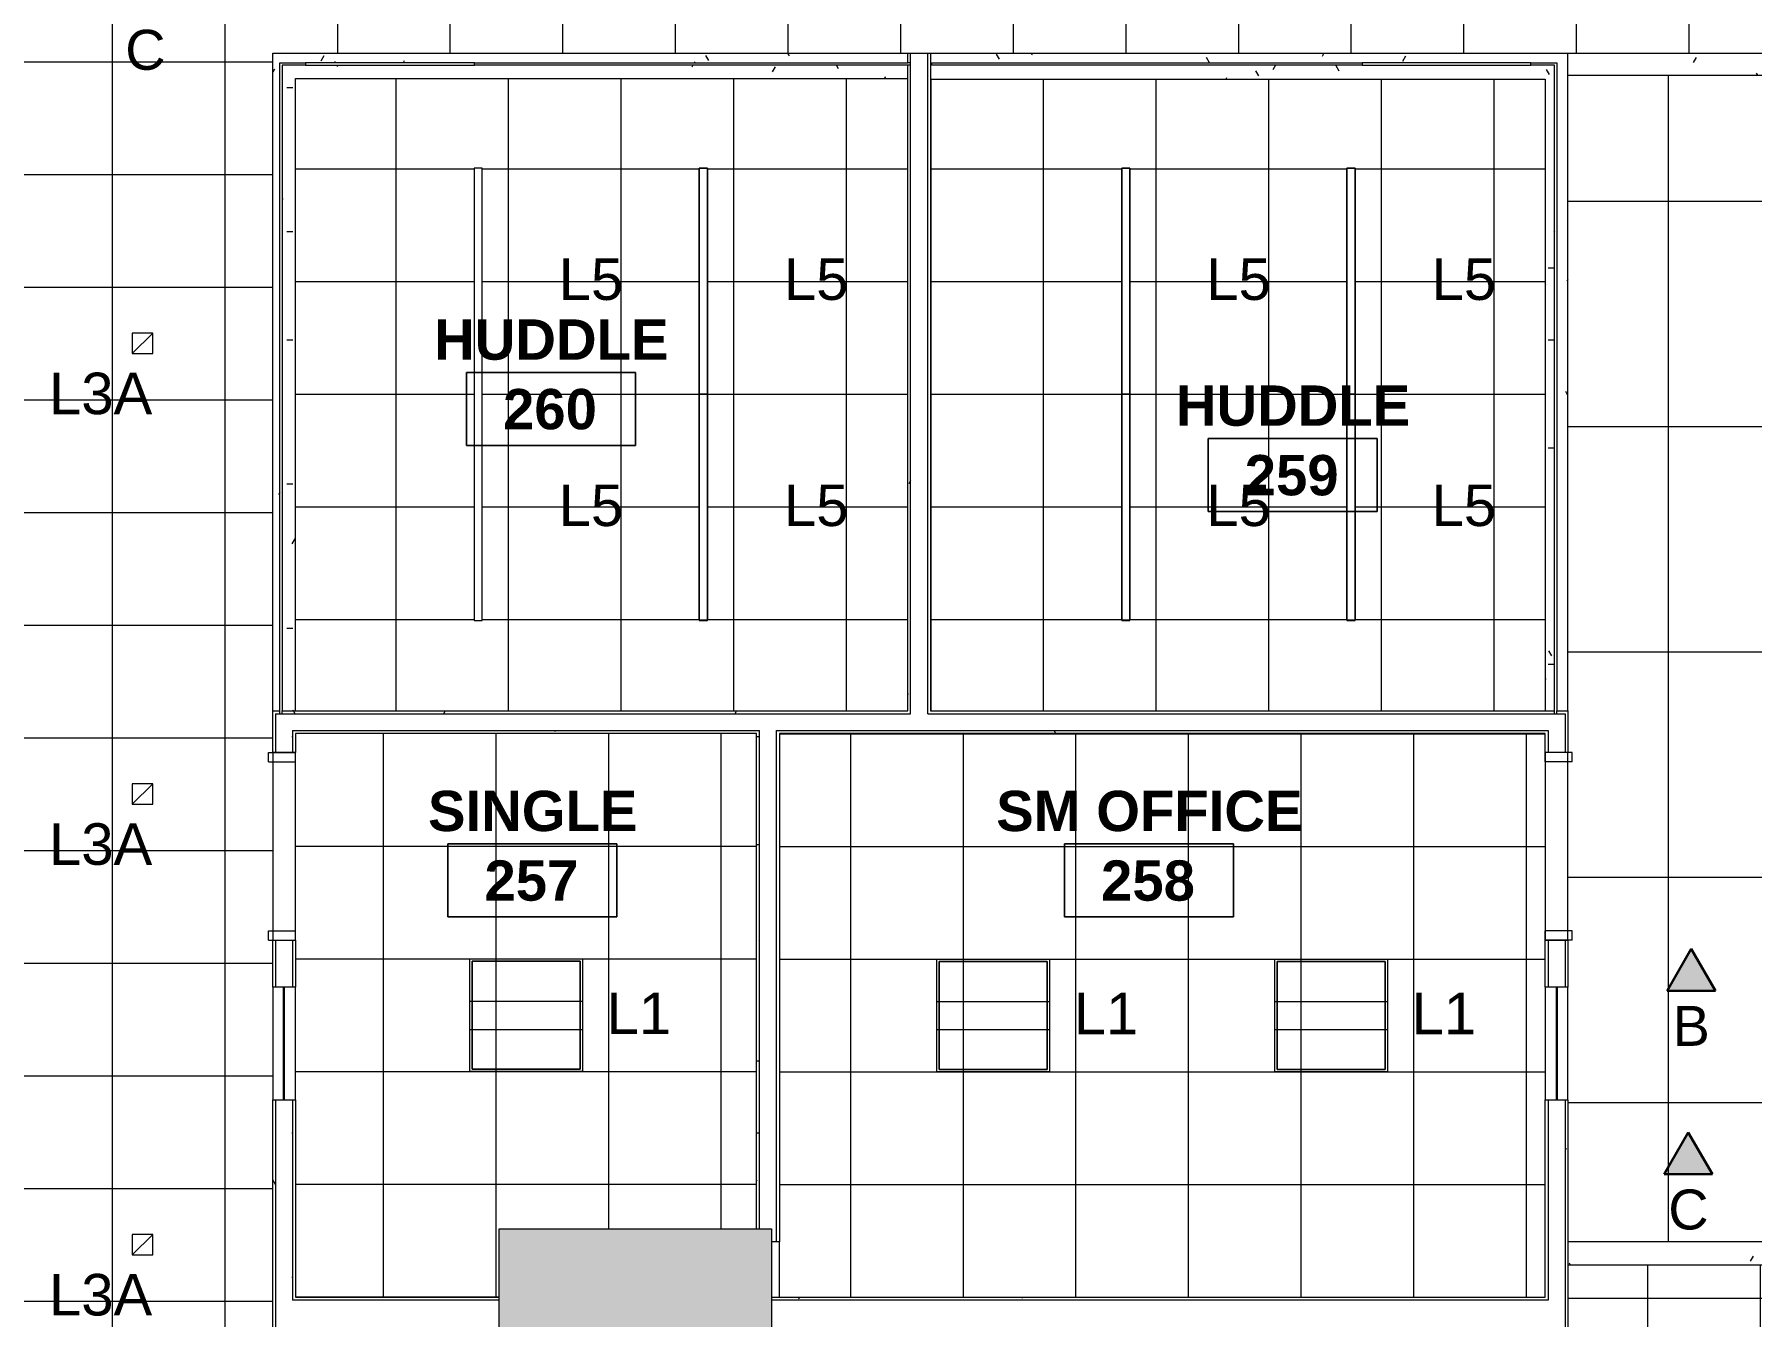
# Model space of a CAD drawing. Header units: inches. Extents: x -24 to 3083, y 122 to 13691.
# Drawn here: x 775.7 to 1141.6, y 12986.2 to 13259.3 of the extents above; entities that cross this region are included whole.
import ezdxf

# ---------------------------------------------------------------- set-up
doc = ezdxf.new("R2010")
doc.units = ezdxf.units.IN
doc.header["$MEASUREMENT"] = 0
for name, color, linetype, lineweight in [('X2$0$A-ANNO-NOTE', 131, 'Continuous', 9), ('X2$0$A-AREA-IDEN', 2, 'Continuous', 9), ('X2$0$A-CLNG', 13, 'Continuous', 13), ('X2$0$A-CLNG-PATT', 13, 'Continuous', 13), ('X2$0$A-DETL-GENF', 92, 'Continuous', 9), ('X2$0$A-DOOR', 31, 'Continuous', 13), ('X2$0$A-DOOR-FRAM', 31, 'Continuous', 20), ('X2$0$A-GLAZ', 151, 'Continuous', 13), ('X2$0$A-WALL', 113, 'Continuous', 13), ('X2$0$A-WALL-PATT', 111, 'Continuous', 13), ('X2$0$E-LITE-EQPM', 33, 'Continuous', 9), ('X2$0$E-LITE-EQPM-IDEN', 33, 'Continuous', 9), ('X2$0$I-WALL', 2, 'Continuous', 9), ('X2$0$S-COLS', 52, 'Continuous', 13)]:
    doc.layers.add(name, color=color, linetype=linetype, lineweight=lineweight)
doc.styles.add('X2$0$Arial_3', font='arial.ttf', dxfattribs={"height": 8.851796})
doc.styles.add('X2$0$Swis721 Lt BT', font='swissl.ttf', dxfattribs={"height": 8.514638})
doc.styles.add('X2$0$Swis721 Lt BT_B', font='', dxfattribs={"height": 8.583975})
doc.styles.get('X2$0$Swis721 Lt BT_B').set_extended_font_data('Swis721 Lt BT', bold=True)
pattern_1 = [(0, (0, 0), (30.72, 7.68), [1.267, -21.773, 1.267, -21.773, -122.88]), (0, (0, 0), (30.72, 7.68), [-46.08, 1.267, -44.813, 1.267, -21.773, -53.76]), (0, (0, 0), (30.72, 7.68), [-115.2, 1.267, -14.093, 1.267, -37.133]), (120, (11.52, 3.84), (-22.0110751, 22.7643004), [1.267, -21.773, 1.267, -21.773, -122.88]), (120, (11.52, 3.84), (-22.0110751, 22.7643004), [-46.08, 1.267, -44.813, 1.267, -21.773, -53.76]), (120, (11.52, 3.84), (-22.0110751, 22.7643004), [-115.2, 1.267, -14.093, 1.267, -37.133]), (240, (15.36, 19.2), (-8.7089249, -30.4443004), [1.267, -21.773, 1.267, -21.773, -122.88]), (240, (15.36, 19.2), (-8.7089249, -30.4443004), [-46.08, 1.267, -44.813, 1.267, -21.773, -53.76]), (240, (15.36, 19.2), (-8.7089249, -30.4443004), [-115.2, 1.267, -14.093, 1.267, -37.133])]

# ---------------------------------------------------------------- blocks, each defined once
blk = doc.blocks.new('X2$0$Single Flush - OTJ_SOLIDFLUSH_ALUM-4900816-FIRST FLOOR')
at = {"layer": 'X2$0$A-DOOR-FRAM'}
for p, q in [((-20, -3.3125), (-20, 2.4375)), ((-20, 2.4375), (-18, 2.4375)), ((-18, -3.3125), (-18, 2.4375)), ((18.000004, -3.3125), (18.000004, 2.4375)), ((18.000004, 2.4375), (20.000004, 2.4375)), ((20.000004, -3.3125), (20.000004, 2.4375)), ((-20, -3.3125), (-18, -3.3125)), ((18.000004, -3.3125), (20.000004, -3.3125))]:
    blk.add_line(p, q, dxfattribs=at)
blk = doc.blocks.new('X2$0$Frameless opening with glazing - 24_ x 96_-4900874-FIRST FLOOR')
at = {"layer": 'X2$0$A-GLAZ', "lineweight": 30}
blk.add_line((-13.5, 0.0625), (10.5, 0.0625), dxfattribs=at)
blk = doc.blocks.new('X2$0$Single Flush - OTJ_SOLIDFLUSH_ALUM-4900275-FIRST FLOOR')
at = {"layer": 'X2$0$A-DOOR-FRAM'}
for p, q in [((-20, 3.3125), (-20, -2.4375)), ((-20, 3.3125), (-18, 3.3125)), ((-18, 3.3125), (-18, -2.4375)), ((18.000004, 3.3125), (18.000004, -2.4375)), ((18.000004, 3.3125), (20.000004, 3.3125)), ((20.000004, 3.3125), (20.000004, -2.4375)), ((-20, -2.4375), (-18, -2.4375)), ((18.000004, -2.4375), (20.000004, -2.4375))]:
    blk.add_line(p, q, dxfattribs=at)
blk = doc.blocks.new('X2$0$Lighting-Recessed-Axis-Sculpt - SCR-B4-300-80-35-F-4-4930933-FIRST FLOOR')
at = {"layer": 'X2$0$A-DETL-GENF'}
for p, q in [((-24.085, -0.875), (-24.085, 0.875)), ((-24.085, 0.875), (24.085, 0.875)), ((24.085, 0.875), (-24.085, 0.875)), ((-24.085, 0.875), (-24.085, -0.875)), ((24.085, 0.875), (24.085, -0.875)), ((24.085, -0.875), (24.085, 0.875)), ((24.085, -0.875), (-24.085, -0.875)), ((-24.085, -0.875), (24.085, -0.875))]:
    blk.add_line(p, q, dxfattribs=at)
blk = doc.blocks.new('X2$0$L-Ceiling Light - Linear Box - 2_x2_-4960925-FIRST FLOOR')
at = {"layer": 'X2$0$E-LITE-EQPM'}
for p, q in [((-12, -12), (-12, 12)), ((-12, 12), (12, 12)), ((-12, -12), (-12, 12)), ((-12, 12), (12, 12)), ((-11.5, -11.5), (-11.5, 11.5)), ((-11.5, 11.5), (11.5, 11.5)), ((11.5, 11.5), (-11.5, 11.5)), ((-11.5, 11.5), (-11.5, -11.5)), ((11.5, 11.5), (11.5, -11.5)), ((11.5, -11.5), (11.5, 11.5)), ((12, 12), (12, -12)), ((12, 12), (12, -12)), ((-12, 3), (12, 3)), ((-12, -3), (12, -3)), ((12, -12), (-12, -12)), ((12, -12), (-12, -12)), ((11.5, -11.5), (-11.5, -11.5)), ((-11.5, -11.5), (11.5, -11.5))]:
    blk.add_line(p, q, dxfattribs=at)
blk = doc.blocks.new('X2$0$Concrete-Rectangular-Column - 58_ X 34_-5105982-FIRST FLOOR')
at = {"layer": 'X2$0$S-COLS', "lineweight": 9}
blk.add_hatch(color=7, dxfattribs=at).paths.add_polyline_path([(-17, -24.13), (-17, -29), (17, -29), (17, 29), (-17, 29), (-17, -1.16)], flags=0)
at = {"layer": 'X2$0$S-COLS', "color": 8, "lineweight": 20}
for p, q in [((-17, 29), (17, 29)), ((-17, -29), (-17, 29)), ((17, 29), (17, -29)), ((17, -29), (-17, -29))]:
    blk.add_line(p, q, dxfattribs=at)
blk = doc.blocks.new('X2$0$L-Recessed Square Downlight - 4_  black trim-5264487-FIRST FLOOR')
at = {"layer": 'X2$0$E-LITE-EQPM'}
for p, q in [((-2.1875, -2.1875), (-2.1875, 2.1875)), ((-2.1875, 2.1875), (2.1875, 2.1875)), ((-2.1875, 2.1875), (2.1875, -2.1875)), ((2.1875, 2.1875), (2.1875, -2.1875)), ((2.1875, -2.1875), (-2.1875, -2.1875))]:
    blk.add_line(p, q, dxfattribs=at)
blk = doc.blocks.new('X2$0$Room Tag - Room Name and Number-3379422-FIRST FLOOR')
at = {"layer": 'X2$0$A-AREA-IDEN'}
for p, q in [((-0.1881, -0.1636), (-0.1881, -0.0018)), ((-0.1881, -0.0018), (0.1869, -0.0018)), ((0.1869, -0.0018), (-0.1881, -0.0018)), ((-0.1881, -0.0018), (-0.1881, -0.1636)), ((0.1869, -0.0018), (0.1869, -0.1636)), ((0.1869, -0.1636), (0.1869, -0.0018)), ((0.1869, -0.1636), (-0.1881, -0.1636)), ((-0.1881, -0.1636), (0.1869, -0.1636))]:
    blk.add_line(p, q, dxfattribs=at)
blk = doc.blocks.new('X2')
at = {"layer": 'X2$0$A-ANNO-NOTE'}
for points in [[(26065.21, 13055.59), (26070.35, 13064.53), (26075.52, 13055.6)], [(26064.6, 13016.48), (26069.74, 13025.42), (26074.91, 13016.49)]]:
    blk.add_hatch(color=256, dxfattribs=at).paths.add_polyline_path(points, flags=0)
at = {"layer": 'X2$0$A-CLNG-PATT'}
h = blk.add_hatch(dxfattribs=at)
h.set_pattern_fill('FP2_73', color=256, style=0, pattern_type=2)
h.set_pattern_definition([(0, (26592.307, 13061.43), (0, -24), []), (270, (26592.307, 13061.43), (-24, -1e-15), [])])
h.paths.add_polyline_path([(25723.63, 12447.98), (25768.07, 12447.98), (25768.07, 13255.29), (26343.35, 13255.29), (26343.35, 13255.48), (26472.06, 13255.48), (26472.06, 13324.11), (25712.26, 13324.11), (25712.26, 12447.98)], flags=0)
h = blk.add_hatch(dxfattribs=at)
h.set_pattern_fill('FP2_1', color=256, style=0, pattern_type=2)
h.set_pattern_definition(pattern_1)
h.paths.add_polyline_path([(25768.7, 13115.24), (25769.57, 13115.24), (25769.57, 13253.29), (25903.4, 13253.29), (25903.4, 13255.29), (25768.07, 13255.29), (25768.07, 13115.24)], flags=0)
h.paths.add_polyline_path([(25770.07, 13115.24), (25772.95, 13115.24), (25772.95, 13249.92), (25903.4, 13249.92), (25903.4, 13252.79), (25770.07, 13252.79), (25770.07, 13134.49)], flags=0)
h = blk.add_hatch(dxfattribs=at)
h.set_pattern_fill('FP2_1', color=256, style=0, pattern_type=2)
h.set_pattern_definition(pattern_1)
h.paths.add_polyline_path([(26043.47, 13115.24), (26044.1, 13115.24), (26044.1, 13255.29), (25908.27, 13255.29), (25908.27, 13249.79), (26039.22, 13249.79), (26039.22, 13115.24), (26041.22, 13115.24), (26041.22, 13252.79), (25908.52, 13252.79), (25908.52, 13253.29), (26041.72, 13253.29), (26041.72, 13115.24)], flags=0)
h = blk.add_hatch(dxfattribs=at)
h.set_pattern_fill('FP2_1', color=256, style=0, pattern_type=2)
h.set_pattern_definition(pattern_1)
h.paths.add_polyline_path([(26308.58, 13250.61), (26343.35, 13250.61), (26343.35, 13255.29), (26044.1, 13255.29), (26044.1, 13250.61), (26304.58, 13250.61)], flags=0)
h = blk.add_hatch(dxfattribs=at)
h.set_pattern_fill('FP2_31', color=256, style=0, pattern_type=2)
h.set_pattern_definition([(270, (25836.734, 13182.64), (-24, -1e-15), []), (180, (25836.734, 13182.64), (3e-15, 24), [])])
h.paths.add_polyline_path([(25812.73, 13115.24), (25903.4, 13115.24), (25903.4, 13249.92), (25772.95, 13249.92), (25772.95, 13115.24), (25810.98, 13115.24)], flags=0)
h.paths.add_polyline_path([(25812.73, 13134.49), (25810.98, 13134.49), (25810.98, 13230.83), (25812.73, 13230.83), (25812.73, 13148.41)], flags=0)
h.paths.add_polyline_path([(25858.98, 13134.49), (25858.98, 13230.83), (25860.73, 13230.83), (25860.73, 13134.49)], flags=0)
h = blk.add_hatch(dxfattribs=at)
h.set_pattern_fill('FP2_32', color=256, style=0, pattern_type=2)
h.set_pattern_definition([(90, (25974.747, 13182.64), (24, -1e-15), []), (0, (25974.747, 13182.64), (0, -24), [])])
h.paths.add_polyline_path([(25989.63, 13115.24), (26039.22, 13115.24), (26039.22, 13249.79), (25908.27, 13249.79), (25908.27, 13115.24), (25950.75, 13115.24)], flags=0)
h.paths.add_polyline_path([(25950.75, 13134.49), (25949, 13134.49), (25949, 13230.83), (25950.75, 13230.83), (25950.75, 13148.41)], flags=0)
h.paths.add_polyline_path([(25997, 13134.49), (25997, 13230.83), (25998.75, 13230.83), (25998.75, 13134.49)], flags=0)
h = blk.add_hatch(dxfattribs=at)
h.set_pattern_fill('FP2_57', color=256, style=0, pattern_type=2)
h.set_pattern_definition([(90, (26179.893, 13031.78), (24, -1e-15), []), (0, (26179.893, 13031.78), (0, -48), [])])
h.paths.add_polyline_path([(26312.85, 12999.11), (26334.32, 12999.11), (26334.32, 13002.11), (26337.85, 13002.11), (26337.85, 13004.95), (26339.85, 13004.95), (26339.85, 13009.11), (26343.35, 13009.11), (26343.35, 13250.61), (26044.1, 13250.61), (26044.1, 13002.11), (26119.35, 13002.11), (26119.35, 13000.11), (26304.35, 13000.11), (26304.35, 13008.86), (26307.85, 13008.86), (26307.85, 13006.78), (26308.58, 13006.78), (26308.58, 13000.11), (26312.85, 13000.11)], flags=0)
h.paths.add_polyline_path([(26275.89, 13033.91), (26275.89, 13221.66), (26280.92, 13221.66), (26280.92, 13033.91)], flags=0)
h.paths.add_polyline_path([(26107.89, 13033.91), (26102.86, 13033.91), (26102.86, 13221.66), (26107.89, 13221.66), (26107.89, 13039.95)], flags=0)
h = blk.add_hatch(dxfattribs=at)
h.set_pattern_fill('FP2_8', color=256, style=0, pattern_type=2)
h.set_pattern_definition([(90, (25858.057, 12990.36), (24, -1e-15), []), (0, (25858.057, 12990.36), (0, -24), [])])
h.paths.add_polyline_path([(25816.35, 12990.28), (25816.35, 13004.86), (25871.17, 13004.86), (25871.17, 13110.36), (25772.95, 13110.36), (25772.95, 12990.28), (25815.81, 12990.28)], flags=0)
h = blk.add_hatch(dxfattribs=at)
h.set_pattern_fill('FP2_7', color=256, style=0, pattern_type=2)
h.set_pattern_definition([(0, (25957.633, 13038.322), (0, -24), []), (270, (25957.633, 13038.322), (-24, -1e-15), [])])
h.paths.add_polyline_path([(26039.22, 12990.28), (26039.22, 13110.36), (25876.04, 13110.36), (25876.04, 12990.28), (25989.63, 12990.28)], flags=0)
h = blk.add_hatch(dxfattribs=at)
h.set_pattern_fill('FP2_1', color=256, style=0, pattern_type=2)
h.set_pattern_definition(pattern_1)
h.paths.add_polyline_path([(26076.54, 12997.11), (26090.35, 12997.11), (26090.35, 13002.11), (26044.1, 13002.11), (26044.1, 12997.11)], flags=0)
h = blk.add_hatch(dxfattribs=at)
h.set_pattern_fill('FP2_56', color=256, style=0, pattern_type=2)
h.set_pattern_definition([(90, (26199.507, 12918.103), (24, -1e-15), []), (0, (26199.507, 12918.103), (0, -24), [])])
h.paths.add_polyline_path([(26044.1, 12544.79), (26089.37, 12551.21), (26089.37, 12641.23), (26089.3, 12641.23), (26089.31, 12665.23), (26090.35, 12665.23), (26090.35, 12997.11), (26044.1, 12997.11), (26044.1, 12558.53)], flags=0)
at = {"layer": 'X2$0$A-WALL-PATT', "lineweight": 9}
h = blk.add_hatch(dxfattribs=at)
h.set_pattern_fill('FP2_1', color=256, style=0, pattern_type=2)
h.set_pattern_definition(pattern_1)
h.paths.add_polyline_path([(25904.02, 13115.24), (25904.02, 13252.79), (25903.4, 13252.79), (25903.4, 13115.24)], flags=0)
h.paths.add_polyline_path([(25903.4, 13253.29), (25904.02, 13253.3), (25904.02, 13255.29), (25903.4, 13255.29)], flags=0)
h = blk.add_hatch(dxfattribs=at)
h.set_pattern_fill('FP2_1', color=256, style=0, pattern_type=2)
h.set_pattern_definition(pattern_1)
h.paths.add_polyline_path([(25908.27, 13115.24), (25908.27, 13255.29), (25907.65, 13255.29), (25907.65, 13115.24)], flags=0)
h = blk.add_hatch(dxfattribs=at)
h.set_pattern_fill('FP2_1', color=256, style=0, pattern_type=2)
h.set_pattern_definition(pattern_1)
h.paths.add_polyline_path([(25998.75, 13114.61), (26041.22, 13114.61), (26041.22, 13115.24), (25907.65, 13115.24), (25907.65, 13114.61), (25997, 13114.61)], flags=0)
h.paths.add_polyline_path([(25769.57, 13114.61), (25769.57, 13115.24), (25768.07, 13115.24), (25768.07, 13114.61), (25768.7, 13114.61)], flags=0)
h.paths.add_polyline_path([(25770.07, 13114.61), (25904.02, 13114.61), (25904.02, 13115.24), (25770.07, 13115.24)], flags=0)
h.paths.add_polyline_path([(26041.72, 13114.61), (26043.47, 13114.61), (26043.47, 13115.24), (26041.72, 13115.24), (26041.72, 13114.69)], flags=0)
h = blk.add_hatch(dxfattribs=at)
h.set_pattern_fill('FP2_1', color=256, style=0, pattern_type=2)
h.set_pattern_definition(pattern_1)
h.paths.add_polyline_path([(25768.07, 12512.49), (25768.7, 12512.49), (25768.7, 12555.69), (25768.07, 12555.69), (25768.07, 12516.11)], flags=0)
h.paths.add_polyline_path([(25768.7, 12579.69), (25768.7, 12589.69), (25768.07, 12589.69), (25768.07, 12579.69)], flags=0)
h.paths.add_polyline_path([(25768.7, 12629.69), (25768.7, 12693.51), (25768.07, 12693.51), (25768.07, 12629.69)], flags=0)
h.paths.add_polyline_path([(25768.7, 12733.51), (25768.7, 12783.18), (25768.07, 12783.18), (25768.07, 12733.51)], flags=0)
h.paths.add_polyline_path([(25768.7, 12807.18), (25768.7, 12817.18), (25768.07, 12817.18), (25768.07, 12807.18)], flags=0)
h.paths.add_polyline_path([(25768.7, 12857.18), (25768.7, 12870.05), (25768.07, 12870.05), (25768.07, 12857.18)], flags=0)
h.paths.add_polyline_path([(25768.07, 12910.05), (25768.7, 12910.05), (25768.7, 12920.05), (25768.07, 12920.05), (25768.07, 12912.46)], flags=0)
h.paths.add_polyline_path([(25768.7, 12944.05), (25768.7, 13032.36), (25768.07, 13032.36), (25768.07, 12944.05)], flags=0)
h.paths.add_polyline_path([(25768.7, 13056.36), (25768.7, 13066.36), (25768.07, 13066.36), (25768.07, 13056.36)], flags=0)
h.paths.add_polyline_path([(25768.07, 13106.36), (25768.7, 13106.36), (25768.7, 13114.61), (25768.07, 13114.61), (25768.07, 13110.36)], flags=0)
h = blk.add_hatch(dxfattribs=at)
h.set_pattern_fill('FP2_1', color=256, style=0, pattern_type=2)
h.set_pattern_definition(pattern_1)
h.paths.add_polyline_path([(26043.47, 12539.75), (26044.1, 12539.84), (26044.1, 12657.51), (26043.47, 12657.51), (26043.47, 12539.78)], flags=0)
h.paths.add_polyline_path([(26043.47, 12681.51), (26044.1, 12681.51), (26044.1, 12691.51), (26043.47, 12691.51)], flags=0)
h.paths.add_polyline_path([(26043.47, 12731.51), (26044.1, 12731.51), (26044.1, 12783.18), (26043.47, 12783.18), (26043.47, 12735.5)], flags=0)
h.paths.add_polyline_path([(26043.47, 12807.18), (26044.1, 12807.18), (26044.1, 12817.18), (26043.47, 12817.18)], flags=0)
h.paths.add_polyline_path([(26043.47, 12857.18), (26044.1, 12857.18), (26044.1, 12870.05), (26043.47, 12870.05), (26043.47, 12860.71)], flags=0)
h.paths.add_polyline_path([(26044.1, 12910.05), (26044.1, 12920.05), (26043.47, 12920.05), (26043.47, 12910.05)], flags=0)
h.paths.add_polyline_path([(26044.1, 12944.05), (26044.1, 13032.36), (26043.47, 13032.36), (26043.47, 12944.05)], flags=0)
h.paths.add_polyline_path([(26044.1, 13056.36), (26044.1, 13066.36), (26043.47, 13066.36), (26043.47, 13056.36)], flags=0)
h.paths.add_polyline_path([(26044.1, 13106.36), (26044.1, 13115.24), (26043.47, 13115.24), (26043.47, 13106.36)], flags=0)
h = blk.add_hatch(dxfattribs=at)
h.set_pattern_fill('FP2_1', color=256, style=0, pattern_type=2)
h.set_pattern_definition(pattern_1)
h.paths.add_polyline_path([(25772.32, 13110.36), (25871.79, 13110.36), (25871.77, 13110.99), (25772.32, 13110.99)], flags=0)
h.paths.add_polyline_path([(26039.22, 13110.36), (26039.22, 13110.99), (25875.42, 13110.99), (25875.42, 13110.36), (25998.75, 13110.36)], flags=0)
h = blk.add_hatch(dxfattribs=at)
h.set_pattern_fill('FP2_1', color=256, style=0, pattern_type=2)
h.set_pattern_definition(pattern_1)
h.paths.add_polyline_path([(25772.32, 12516.74), (25772.95, 12516.74), (25772.95, 12555.69), (25772.32, 12555.69), (25772.32, 12516.74)], flags=0)
h.paths.add_polyline_path([(25772.95, 12579.69), (25772.95, 12589.69), (25772.32, 12589.69), (25772.32, 12579.69)], flags=0)
h.paths.add_polyline_path([(25772.95, 12629.69), (25772.95, 12637.86), (25772.32, 12637.86), (25772.32, 12629.69)], flags=0)
h.paths.add_polyline_path([(25772.95, 12641.48), (25772.95, 12693.51), (25772.32, 12693.51), (25772.32, 12641.48)], flags=0)
h.paths.add_polyline_path([(25772.32, 12733.51), (25772.95, 12733.51), (25772.95, 12738.13), (25772.32, 12738.13), (25772.32, 12735.5)], flags=0)
h.paths.add_polyline_path([(25772.32, 12741.76), (25772.95, 12741.76), (25772.95, 12783.18), (25772.32, 12783.18), (25772.32, 12742.38)], flags=0)
h.paths.add_polyline_path([(25772.32, 12807.18), (25772.95, 12807.18), (25772.95, 12817.18), (25772.32, 12817.18)], flags=0)
h.paths.add_polyline_path([(25772.32, 12857.18), (25772.95, 12857.18), (25772.95, 12861.8), (25772.32, 12861.8), (25772.32, 12861.18)], flags=0)
h.paths.add_polyline_path([(25772.32, 12865.43), (25772.95, 12865.43), (25772.95, 12870.05), (25772.32, 12870.05), (25772.32, 12865.43)], flags=0)
h.paths.add_polyline_path([(25772.95, 12910.05), (25772.95, 12920.05), (25772.32, 12920.05), (25772.32, 12910.05)], flags=0)
h.paths.add_polyline_path([(25772.32, 12944.05), (25772.95, 12944.05), (25772.95, 12986.03), (25772.32, 12986.03), (25772.32, 12971.1)], flags=0)
h.paths.add_polyline_path([(25772.95, 12989.66), (25772.95, 13032.36), (25772.32, 13032.36), (25772.32, 12989.66)], flags=0)
h.paths.add_polyline_path([(25772.32, 13056.36), (25772.95, 13056.36), (25772.95, 13066.36), (25772.32, 13066.36)], flags=0)
h.paths.add_polyline_path([(25772.32, 13106.36), (25772.95, 13106.36), (25772.95, 13110.36), (25772.32, 13110.36)], flags=0)
h = blk.add_hatch(dxfattribs=at)
h.set_pattern_fill('FP2_1', color=256, style=0, pattern_type=2)
h.set_pattern_definition(pattern_1)
h.paths.add_polyline_path([(25871.79, 13004.86), (25871.79, 13110.36), (25871.17, 13110.36), (25871.17, 13004.86)], flags=0)
h = blk.add_hatch(dxfattribs=at)
h.set_pattern_fill('FP2_1', color=256, style=0, pattern_type=2)
h.set_pattern_definition(pattern_1)
h.paths.add_polyline_path([(25876.04, 13002.07), (25876.04, 13110.36), (25875.42, 13110.36), (25875.42, 13002.07)], flags=0)
h = blk.add_hatch(dxfattribs=at)
h.set_pattern_fill('FP2_1', color=256, style=0, pattern_type=2)
h.set_pattern_definition(pattern_1)
h.paths.add_polyline_path([(26039.22, 12543.44), (26039.85, 12543.53), (26039.85, 12657.51), (26039.22, 12657.51), (26039.22, 12543.53)], flags=0)
h.paths.add_polyline_path([(26039.22, 12681.51), (26039.85, 12681.51), (26039.85, 12691.51), (26039.22, 12691.51)], flags=0)
h.paths.add_polyline_path([(26039.85, 12731.51), (26039.85, 12738.13), (26039.22, 12738.13), (26039.22, 12731.51)], flags=0)
h.paths.add_polyline_path([(26039.22, 12741.76), (26039.85, 12741.76), (26039.85, 12783.18), (26039.22, 12783.18), (26039.22, 12742.38)], flags=0)
h.paths.add_polyline_path([(26039.85, 12807.18), (26039.85, 12817.18), (26039.22, 12817.18), (26039.22, 12807.18)], flags=0)
h.paths.add_polyline_path([(26039.85, 12857.18), (26039.85, 12861.8), (26039.22, 12861.8), (26039.22, 12857.18)], flags=0)
h.paths.add_polyline_path([(26039.85, 12865.43), (26039.85, 12870.05), (26039.22, 12870.05), (26039.22, 12865.43)], flags=0)
h.paths.add_polyline_path([(26039.85, 12910.05), (26039.85, 12920.05), (26039.22, 12920.05), (26039.22, 12910.05)], flags=0)
h.paths.add_polyline_path([(26039.85, 12944.05), (26039.85, 12986.03), (26039.22, 12986.03), (26039.22, 12944.05)], flags=0)
h.paths.add_polyline_path([(26039.22, 12989.66), (26039.85, 12989.66), (26039.85, 13032.36), (26039.22, 13032.36), (26039.22, 12990.28)], flags=0)
h.paths.add_polyline_path([(26039.22, 13056.36), (26039.85, 13056.36), (26039.85, 13066.36), (26039.22, 13066.36)], flags=0)
h.paths.add_polyline_path([(26039.85, 13106.36), (26039.85, 13110.99), (26039.22, 13110.99), (26039.22, 13106.36)], flags=0)
h = blk.add_hatch(dxfattribs=at)
h.set_pattern_fill('FP2_1', color=256, style=0, pattern_type=2)
h.set_pattern_definition(pattern_1)
h.paths.add_polyline_path([(25772.95, 12989.66), (25816.35, 12989.66), (25816.35, 12990.28), (25772.95, 12990.28)], flags=0)
h = blk.add_hatch(dxfattribs=at)
h.set_pattern_fill('FP2_1', color=256, style=0, pattern_type=2)
h.set_pattern_definition(pattern_1)
h.paths.add_polyline_path([(25989.63, 12989.66), (26039.22, 12989.66), (26039.22, 12990.28), (25874.35, 12990.28), (25874.35, 12989.66), (25933.17, 12989.66)], flags=0)
at = {"layer": 'X2$0$A-ANNO-NOTE'}
for p, q in [((26070.35, 13064.53), (26065.21, 13055.59)), ((26075.52, 13055.6), (26070.35, 13064.53)), ((26065.21, 13055.59), (26075.52, 13055.6)), ((26069.74, 13025.42), (26064.6, 13016.48)), ((26074.91, 13016.49), (26069.74, 13025.42)), ((26064.6, 13016.48), (26074.91, 13016.49))]:
    blk.add_line(p, q, dxfattribs=at)
at = {"layer": 'X2$0$A-ANNO-NOTE', "lineweight": 30}
for p, q in [((26070.35, 13064.53), (26065.21, 13055.59)), ((26070.35, 13064.53), (26075.52, 13055.6)), ((26075.52, 13055.6), (26065.21, 13055.59)), ((26069.74, 13025.42), (26064.6, 13016.48)), ((26069.74, 13025.42), (26074.91, 13016.49)), ((26074.91, 13016.49), (26064.6, 13016.48))]:
    blk.add_line(p, q, dxfattribs=at)
at = {"layer": 'X2$0$A-CLNG'}
for p, q in [((25768.07, 13115.24), (25768.07, 13255.29)), ((25768.07, 13255.29), (25903.4, 13255.29)), ((25908.27, 13255.29), (26343.35, 13255.29)), ((26044.1, 13115.24), (26044.1, 13255.29)), ((25772.95, 13249.92), (25903.4, 13249.92)), ((25772.95, 13115.24), (25772.95, 13249.92)), ((25908.27, 13249.79), (26039.22, 13249.79)), ((26039.22, 13249.79), (26039.22, 13115.24)), ((26044.1, 13250.61), (26343.35, 13250.61)), ((25812.73, 13230.83), (25810.98, 13230.83)), ((25810.98, 13230.83), (25810.98, 13134.49)), ((25812.73, 13134.49), (25812.73, 13230.83)), ((25858.98, 13230.83), (25858.98, 13134.49)), ((25860.73, 13230.83), (25858.98, 13230.83)), ((25860.73, 13134.49), (25860.73, 13230.83)), ((25950.75, 13230.83), (25949, 13230.83)), ((25949, 13230.83), (25949, 13134.49)), ((25950.75, 13134.49), (25950.75, 13230.83)), ((25997, 13230.83), (25997, 13134.49)), ((25998.75, 13230.83), (25997, 13230.83)), ((25998.75, 13134.49), (25998.75, 13230.83)), ((25810.98, 13134.49), (25812.73, 13134.49)), ((25858.98, 13134.49), (25860.73, 13134.49)), ((25949, 13134.49), (25950.75, 13134.49)), ((25997, 13134.49), (25998.75, 13134.49)), ((25876.04, 12990.28), (25876.04, 13002.07)), ((26090.35, 13002.11), (26044.1, 13002.11)), ((26090.35, 12997.11), (26044.1, 12997.11))]:
    blk.add_line(p, q, dxfattribs=at)
at = {"layer": 'X2$0$A-WALL'}
for p, q in [((25904.02, 13253.29), (25903.4, 13253.29)), ((25904.02, 13252.79), (25903.4, 13252.79)), ((25904.02, 13114.61), (25904.02, 13255.29)), ((25907.65, 13114.61), (25907.65, 13255.29)), ((25768.7, 13114.61), (25904.02, 13114.61)), ((25768.7, 13114.61), (25768.7, 13106.36)), ((25769.57, 13114.61), (25769.57, 13115.24)), ((25770.07, 13114.61), (25770.07, 13115.24)), ((25907.65, 13114.61), (26043.47, 13114.61)), ((26041.22, 13114.61), (26041.22, 13115.24)), ((26041.72, 13114.61), (26041.72, 13115.24)), ((26043.47, 13114.61), (26043.47, 13106.36)), ((25772.32, 13110.99), (25871.79, 13110.99)), ((25772.32, 13110.99), (25772.32, 13106.36)), ((25871.79, 13004.86), (25871.79, 13110.99)), ((25875.42, 13110.99), (26039.85, 13110.99)), ((25875.42, 13002.07), (25875.42, 13110.99)), ((26039.85, 13110.99), (26039.85, 13106.36)), ((25768.7, 13066.36), (25768.7, 13056.36)), ((25772.32, 13066.36), (25772.32, 13056.36)), ((26039.85, 13066.36), (26039.85, 13056.36)), ((26043.47, 13066.36), (26043.47, 13056.36)), ((25768.7, 13032.36), (25768.7, 12944.05)), ((25772.32, 13032.36), (25772.32, 12989.66)), ((26039.85, 13032.36), (26039.85, 12989.66)), ((26043.47, 13032.36), (26043.47, 12944.05)), ((25816.35, 12989.66), (25772.32, 12989.66)), ((26039.85, 12989.66), (25874.35, 12989.66))]:
    blk.add_line(p, q, dxfattribs=at)
at = {"layer": 'X2$0$I-WALL', "lineweight": 13}
for p, q in [((25769.57, 13115.24), (25769.57, 13253.29)), ((25769.57, 13253.29), (25775.07, 13253.29)), ((25770.07, 13252.79), (25770.07, 13115.24)), ((25775.07, 13252.79), (25770.07, 13252.79)), ((25775.07, 13253.29), (25775.07, 13252.79)), ((25811.07, 13253.29), (25903.4, 13253.29)), ((25811.07, 13252.79), (25811.07, 13253.29)), ((25903.4, 13252.79), (25811.07, 13252.79)), ((25903.4, 13253.29), (25903.4, 13255.29)), ((25903.4, 13255.29), (25908.27, 13255.29)), ((25903.4, 13115.24), (25903.4, 13252.79)), ((25908.27, 13255.29), (25908.27, 13115.24)), ((25908.52, 13253.29), (26000.22, 13253.29)), ((25908.52, 13252.79), (25908.52, 13253.29)), ((26000.22, 13252.79), (25908.52, 13252.79)), ((26000.22, 13253.29), (26000.22, 13252.79)), ((26036.22, 13253.29), (26041.72, 13253.29)), ((26036.22, 13252.79), (26036.22, 13253.29)), ((26041.22, 13252.79), (26036.22, 13252.79)), ((26041.22, 13115.24), (26041.22, 13252.79)), ((26041.72, 13253.29), (26041.72, 13115.24)), ((25768.07, 13106.36), (25768.07, 13115.24)), ((25768.07, 13115.24), (25769.57, 13115.24)), ((25770.07, 13115.24), (25903.4, 13115.24)), ((25908.27, 13115.24), (26041.22, 13115.24)), ((26041.72, 13115.24), (26044.1, 13115.24)), ((26044.1, 13115.24), (26044.1, 13106.36)), ((25871.17, 13110.36), (25772.95, 13110.36)), ((25772.95, 13110.36), (25772.95, 13106.36)), ((25871.17, 13004.86), (25871.17, 13110.36)), ((26039.22, 13110.36), (25876.04, 13110.36)), ((25876.04, 13110.36), (25876.04, 13002.07)), ((26039.22, 13106.36), (26039.22, 13110.36)), ((25772.95, 13106.36), (25768.07, 13106.36)), ((26044.1, 13106.36), (26039.22, 13106.36)), ((25768.07, 13056.36), (25768.07, 13066.36)), ((25768.07, 13066.36), (25772.95, 13066.36)), ((25772.95, 13066.36), (25772.95, 13056.36)), ((26039.22, 13056.36), (26039.22, 13066.36)), ((26039.22, 13066.36), (26044.1, 13066.36)), ((26044.1, 13066.36), (26044.1, 13056.36)), ((25772.95, 13056.36), (25768.07, 13056.36)), ((26044.1, 13056.36), (26039.22, 13056.36)), ((25768.07, 12944.05), (25768.07, 13032.36)), ((25768.07, 13032.36), (25772.95, 13032.36)), ((25772.95, 13032.36), (25772.95, 12990.28)), ((26039.22, 12990.28), (26039.22, 13032.36)), ((26039.22, 13032.36), (26044.1, 13032.36)), ((26044.1, 13032.36), (26044.1, 12944.05)), ((25876.04, 13002.07), (25874.35, 13002.07)), ((25772.95, 12990.28), (25816.35, 12990.28)), ((25874.35, 12990.28), (26039.22, 12990.28))]:
    blk.add_line(p, q, dxfattribs=at)
at = {"layer": 'X2$0$I-WALL'}
for p, q in [((25811.07, 13253.29), (25775.07, 13253.29)), ((25775.07, 13252.79), (25811.07, 13252.79)), ((26036.22, 13253.29), (26000.22, 13253.29)), ((26000.22, 13252.79), (26036.22, 13252.79)), ((25768.07, 13106.36), (25768.07, 13066.36)), ((25772.95, 13066.36), (25772.95, 13106.36)), ((26039.22, 13106.36), (26039.22, 13066.36)), ((26044.1, 13066.36), (26044.1, 13106.36)), ((25768.07, 13056.36), (25768.07, 13032.36)), ((25772.95, 13032.36), (25772.95, 13056.36)), ((26039.22, 13056.36), (26039.22, 13032.36)), ((26044.1, 13032.36), (26044.1, 13056.36))]:
    blk.add_line(p, q, dxfattribs=at)
at = {"layer": 'X2$0$A-AREA-IDEN', "xscale": 95.99999999999994, "yscale": 95.99999999999994, "zscale": 95.99999999999994}
for p in [(25827.43, 13187.46), (25985.5, 13173.4), (25823.47, 13087.04), (25954.88, 13087.04)]:
    blk.add_blockref('X2$0$Room Tag - Room Name and Number-3379422-FIRST FLOOR', p, dxfattribs=at)
at = {"layer": 'X2$0$A-DOOR', "rotation": 90}
for name, p in [('X2$0$Single Flush - OTJ_SOLIDFLUSH_ALUM-4900275-FIRST FLOOR', (25770.51, 13086.36)), ('X2$0$Single Flush - OTJ_SOLIDFLUSH_ALUM-4900816-FIRST FLOOR', (26041.66, 13086.36))]:
    blk.add_blockref(name, p, dxfattribs=at)
at = {"layer": 'X2$0$A-GLAZ'}
for p, rotation in [((25770.51, 13045.86), 90), ((26041.66, 13042.86), 270)]:
    blk.add_blockref('X2$0$Frameless opening with glazing - 24_ x 96_-4900874-FIRST FLOOR', p, dxfattribs=dict(at, rotation=rotation))
at = {"layer": 'X2$0$E-LITE-EQPM', "extrusion": (0, 0, -1)}
for name, p, rotation in [('X2$0$Lighting-Recessed-Axis-Sculpt - SCR-B4-300-80-35-F-4-4930933-FIRST FLOOR', (-25859.86, 13206.75), 270), ('X2$0$Lighting-Recessed-Axis-Sculpt - SCR-B4-300-80-35-F-4-4930933-FIRST FLOOR', (-25949.87, 13206.75), 270), ('X2$0$Lighting-Recessed-Axis-Sculpt - SCR-B4-300-80-35-F-4-4930933-FIRST FLOOR', (-25997.87, 13206.75), 270), ('X2$0$L-Recessed Square Downlight - 4_  black trim-5264487-FIRST FLOOR', (-25740.31, 13193.49), 180), ('X2$0$Lighting-Recessed-Axis-Sculpt - SCR-B4-300-80-35-F-4-4930933-FIRST FLOOR', (-25859.86, 13158.58), 270), ('X2$0$Lighting-Recessed-Axis-Sculpt - SCR-B4-300-80-35-F-4-4930933-FIRST FLOOR', (-25949.87, 13158.58), 270), ('X2$0$Lighting-Recessed-Axis-Sculpt - SCR-B4-300-80-35-F-4-4930933-FIRST FLOOR', (-25997.87, 13158.58), 270), ('X2$0$L-Recessed Square Downlight - 4_  black trim-5264487-FIRST FLOOR', (-25740.31, 13097.49), 180), ('X2$0$L-Recessed Square Downlight - 4_  black trim-5264487-FIRST FLOOR', (-25740.31, 13001.49), 180)]:
    blk.add_blockref(name, p, dxfattribs=dict(at, rotation=rotation))
at = {"layer": 'X2$0$E-LITE-EQPM'}
for p in [(25822.06, 13050.36), (25921.63, 13050.32), (25993.63, 13050.32)]:
    blk.add_blockref('X2$0$L-Ceiling Light - Linear Box - 2_x2_-4960925-FIRST FLOOR', p, dxfattribs=at)
at = {"layer": 'X2$0$S-COLS', "lineweight": 9, "rotation": 89.99999999999999}
blk.add_blockref('X2$0$Concrete-Rectangular-Column - 58_ X 34_-5105982-FIRST FLOOR', (25845.35, 12987.86), dxfattribs=at)
at = {"layer": 'X2$0$A-ANNO-NOTE', "char_height": 8.51, "attachment_point": 2, "rotation": 0.074, "line_spacing_factor": 1.00667, "style": 'X2$0$Swis721 Lt BT'}
for s, insert, width in [('C', (25740.93, 13260.29), 9.936), ('B', (26070.37, 13052.35), 9.072), ('C', (26069.76, 13013.24), 9.936)]:
    blk.add_mtext(s, dxfattribs=dict(at, insert=insert, width=width))
at = {"layer": 'X2$0$A-AREA-IDEN', "char_height": 8.584, "attachment_point": 2, "line_spacing_factor": 0.998538, "style": 'X2$0$Swis721 Lt BT_B'}
for s, insert, width in [('HUDDLE', (25827.44, 13198.6), 56.592), ('260', (25827.16, 13183.78), 23.004), ('HUDDLE', (25985.51, 13184.53), 56.592), ('259', (25985.22, 13169.71), 23.004), ('SINGLE', (25823.48, 13098.18), 49.464), ('SM OFFICE', (25954.89, 13098.18), 73.872), ('257', (25823.2, 13083.35), 23.004), ('258', (25954.6, 13083.35), 23.004)]:
    blk.add_mtext(s, dxfattribs=dict(at, insert=insert, width=width))
at = {"layer": 'X2$0$E-LITE-EQPM-IDEN', "char_height": 8.852, "attachment_point": 2, "line_spacing_factor": 0.938532, "style": 'X2$0$Arial_3'}
for s, insert, width in [('L5', (25835.89, 13211.6), 16.416), ('L5', (25883.89, 13211.6), 16.416), ('L5', (25973.9, 13211.6), 16.416), ('L5', (26021.9, 13211.6), 16.416), ('L3A', (25731.4, 13187.26), 26.244), ('L5', (25835.89, 13163.43), 16.416), ('L5', (25883.89, 13163.43), 16.416), ('L5', (25973.9, 13163.43), 16.416), ('L5', (26021.9, 13163.43), 16.416), ('L3A', (25731.4, 13091.26), 26.244), ('L1', (25846.09, 13055.21), 16.416), ('L1', (25945.66, 13055.17), 16.416), ('L1', (26017.66, 13055.17), 16.416), ('L3A', (25731.4, 12995.26), 26.244)]:
    blk.add_mtext(s, dxfattribs=dict(at, insert=insert, width=width))

msp = doc.modelspace()

# ---------------------------------------------------------------- block references
at = {"color": 253, "lineweight": 5}
msp.add_blockref('X2', (-24941.6, 0), dxfattribs=at)

doc.saveas('drawing.dxf')
